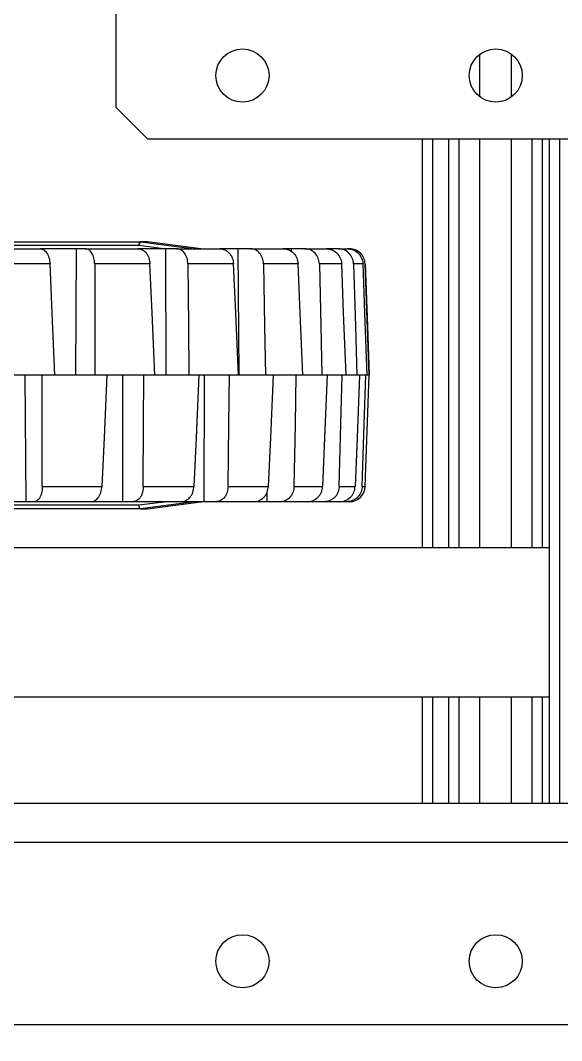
# Model space of a CAD drawing. Header units: inches. Extents: x 0 to 11, y 0 to 8.4.
# Drawn here: x 4.2715 to 4.4495, y 4.5907 to 4.9266 of the extents above; entities that cross this region are included whole.
import ezdxf

# ---------------------------------------------------------------- set-up
doc = ezdxf.new("R2010")
doc.units = ezdxf.units.IN
doc.header["$MEASUREMENT"] = 0
doc.layers.add('OBJ', color=50, linetype='Continuous')

msp = doc.modelspace()

# ---------------------------------------------------------------- linework, layer by layer
at = {"color": 7, "linetype": 'Continuous', "lineweight": 25}
for p, q in [((4.302846441947732, 4.947644194756498), (4.302846441947737, 4.898060861423166)), ((4.422638108614485, 4.901446470993712), (4.422638108614485, 4.915508585186072)), ((4.433054775281152, 4.901446470993835), (4.433054775281152, 4.915508585185949)), ((4.302846441947737, 4.898060861423166), (4.313263108614404, 4.8876441947565)), ((4.313263108614404, 4.8876441947565), (5.305346441947762, 4.887644194756626)), ((4.403790180731584, 4.753104660635917), (4.403790180731584, 4.887644194756511)), ((4.407200079368977, 4.753104660635917), (4.407200079368977, 4.887644194756511)), ((4.412408412702311, 4.753104660635917), (4.41240841270231, 4.887644194756512)), ((4.415818311339702, 4.753104660635917), (4.415818311339701, 4.887644194756513)), ((4.422638108614486, 4.753104660635917), (4.422638108614485, 4.887644194756513)), ((4.433054775281153, 4.753104660635917), (4.433054775281152, 4.887644194756515)), ((4.439874572555937, 4.753104660635917), (4.439874572555937, 4.887644194756516)), ((4.443284471193328, 4.753104660635917), (4.443284471193328, 4.887644194756516)), ((4.445456847398254, 4.887644194756517), (4.445456847398254, 4.668894194756672)), ((4.448866746035646, 4.887644194756517), (4.448866746035646, 4.668894194756672)), ((4.310457349204141, 4.852520021014126), (4.218311478800026, 4.852520021014126)), ((4.219540869818832, 4.853748361423319), (4.310926931137513, 4.853748361423318)), ((4.25804670975015, 4.851456694756651), (4.277913926847046, 4.851456694756651)), ((4.289837413622701, 4.851456694756651), (4.277913926847046, 4.851456694756651)), ((4.289837413622701, 4.851456694756651), (4.289644334585164, 4.809790028089985)), ((4.292805061923075, 4.851456694756651), (4.289837413622701, 4.851456694756651)), ((4.292805061923075, 4.851456694756651), (4.310146141205103, 4.851456694756651)), ((4.319217795874392, 4.851456694756652), (4.310146141205103, 4.851456694756652)), ((4.318648329922903, 4.851456694756651), (4.310457349204141, 4.852520021014126)), ((4.310926931137513, 4.853748361423318), (4.31314623524436, 4.853748361423318)), ((4.31106506447804, 4.853739427569976), (4.328649338663492, 4.851456694756652)), ((4.313284368584887, 4.853739427569976), (4.31106506447804, 4.853739427569976)), ((4.330868642770339, 4.851456694756652), (4.313284368584887, 4.853739427569976)), ((4.313284368584887, 4.853739427569976), (4.31330715586274, 4.853737959969051)), ((4.330880124871824, 4.851456694756651), (4.31330715586274, 4.85373795996905)), ((4.319217795874392, 4.851456694756652), (4.319293486837336, 4.809790028089985)), ((4.322804434017606, 4.851456694756652), (4.319217795874392, 4.851456694756652)), ((4.322804434017606, 4.851456694756652), (4.33709247556579, 4.851456694756652)), ((4.343036660492066, 4.851456694756652), (4.33709247556579, 4.851456694756652)), ((4.343036660492066, 4.851456694756652), (4.343378821623882, 4.809790028089985)), ((4.347133310293062, 4.851456694756652), (4.343036660492066, 4.851456694756652)), ((4.347133310293062, 4.851456694756652), (4.357934179195061, 4.851456694756652)), ((4.360570283327239, 4.851456694756652), (4.357934179195061, 4.851456694756652)), ((4.360570283327239, 4.851456694756652), (4.360584091925948, 4.850494934966308)), ((4.365052470154821, 4.851456694756652), (4.360570283327239, 4.851456694756652)), ((4.365052470154821, 4.851456694756652), (4.37203798747455, 4.851456694756652)), ((4.376017448998016, 4.851456694756653), (4.372037987474549, 4.851456694756653)), ((4.376017448998016, 4.851456694756653), (4.378975363326556, 4.851456694756653)), ((4.379695081489041, 4.851456694756653), (4.378975363326555, 4.851456694756653)), ((4.281214415186785, 4.846430129635309), (4.260362941877569, 4.846430129635309)), ((4.314097760804354, 4.846430129635309), (4.295897574535755, 4.846430129635309)), ((4.341575158462646, 4.846430129635309), (4.326579262684697, 4.846430129635309)), ((4.362811721338048, 4.846430129635309), (4.35147575875567, 4.846430129635309)), ((4.377162187213807, 4.846430129635309), (4.369830595313796, 4.846430129635309)), ((4.384190524445978, 4.846430129635309), (4.381086069938249, 4.846430129635309)), ((4.386179775281149, 4.809790028089986), (4.38490027474093, 4.846430129635309)), ((4.278578263438435, 4.80979002809002), (4.264570664381008, 4.809790028089985)), ((4.273334733728711, 4.768123361423318), (4.273008963340682, 4.809790028089985)), ((4.282778128465419, 4.809790028089985), (4.278578263438435, 4.80979002809002)), ((4.295945291985342, 4.80979002808995), (4.282778128465419, 4.809790028089985)), ((4.29986989056358, 4.809790028089985), (4.295945291985342, 4.80979002808995)), ((4.312096408481064, 4.809790028089985), (4.29986989056358, 4.809790028089985)), ((4.305170666107882, 4.768123361423318), (4.305111747868899, 4.809790028089985)), ((4.31571587204566, 4.809790028089985), (4.312096408481064, 4.809790028089985)), ((4.326908693176775, 4.809790028089985), (4.31571587204566, 4.809790028089985)), ((4.330195475424492, 4.809790028089985), (4.326908693176775, 4.809790028089985)), ((4.340269415642023, 4.809790028089985), (4.330195475424492, 4.809790028089985)), ((4.3318718957828, 4.768123361423318), (4.33208161989374, 4.809790028089985)), ((4.343198502175358, 4.809790028089985), (4.340269415642023, 4.809790028089985)), ((4.352076892711438, 4.809790028089985), (4.343198502175358, 4.809790028089985)), ((4.354625991413229, 4.809790028089985), (4.352076892711438, 4.809790028089985)), ((4.36224126235496, 4.80979002809002), (4.354625991413229, 4.809790028089985)), ((4.364390973044908, 4.809790028089985), (4.36224126235496, 4.80979002809002)), ((4.370685167582196, 4.80979002808995), (4.364390973044908, 4.809790028089985)), ((4.372419129663911, 4.809790028089985), (4.370685167582196, 4.80979002808995)), ((4.377344345175789, 4.809790028089985), (4.372419129663911, 4.809790028089985)), ((4.378649362150844, 4.809790028089985), (4.377344345175789, 4.809790028089985)), ((4.382168114773339, 4.809790028089985), (4.378649362150844, 4.809790028089985)), ((4.383034254674556, 4.809790028089985), (4.382168114773339, 4.809790028089985)), ((4.385119764575532, 4.809790028090032), (4.383034254674556, 4.809790028089985)), ((4.38490027474093, 4.773149926544661), (4.386179775281149, 4.809790028089986)), ((4.385540435555274, 4.809790028089985), (4.385119764575532, 4.809790028090032)), ((4.386176830745119, 4.809790028089986), (4.385540435555274, 4.809790028089985)), ((4.386179775281149, 4.809790028089986), (4.386176830745119, 4.809790028089986)), ((4.278672485990632, 4.773149926544661), (4.298272901277232, 4.773149926544661)), ((4.311907114188298, 4.773149926544661), (4.328568557031819, 4.773149926544661)), ((4.339802356115593, 4.773149926544661), (4.353018577006332, 4.773149926544661)), ((4.352627119401267, 4.768123361423318), (4.35266469211408, 4.771440203097721)), ((4.361510628962232, 4.773149926544661), (4.370880059716154, 4.773149926544661)), ((4.376372337842684, 4.773149926544661), (4.381610293047492, 4.773149926544661)), ((4.383935917253006, 4.773149926544661), (4.38490027474093, 4.773149926544661)), ((4.273334733728711, 4.768123361423318), (4.260116174848593, 4.768123361423318)), ((4.275957783357472, 4.768123361423318), (4.273334733728711, 4.768123361423318)), ((4.294632996370651, 4.768123361423318), (4.275957783357472, 4.768123361423318)), ((4.305170666107882, 4.768123361423318), (4.294632996370651, 4.768123361423318)), ((4.30846032748439, 4.768123361423318), (4.305170666107882, 4.768123361423318)), ((4.324335296951102, 4.768123361423318), (4.30846032748439, 4.768123361423318)), ((4.310457349204141, 4.767060035165845), (4.318648329922893, 4.768123361423318)), ((4.328649338663491, 4.768123361423318), (4.310996245505535, 4.765831694756653)), ((4.313215549612383, 4.765831694756653), (4.330868642770339, 4.768123361423318)), ((4.313227031713862, 4.765831694756653), (4.330880124871816, 4.768123361423318)), ((4.3318718957828, 4.768123361423318), (4.324335296951102, 4.768123361423318)), ((4.335728214210778, 4.768123361423318), (4.3318718957828, 4.768123361423318)), ((4.3483205872169, 4.768123361423318), (4.335728214210778, 4.768123361423318)), ((4.352627119401267, 4.768123361423318), (4.348320587216901, 4.768123361423318)), ((4.356932922596672, 4.768123361423318), (4.352627119401267, 4.768123361423318)), ((4.365860086260461, 4.768123361423318), (4.356932922596672, 4.768123361423318)), ((4.366805699996284, 4.768123361423318), (4.365860086260462, 4.768123361423318)), ((4.371430158307866, 4.768123361423318), (4.366805699996284, 4.768123361423318)), ((4.376420865278761, 4.768123361423319), (4.371430158307866, 4.768123361423318)), ((4.37877943017323, 4.768123361423319), (4.376420865278761, 4.768123361423319)), ((4.379695114183539, 4.768123361423319), (4.37877943017323, 4.768123361423319)), ((4.218311478800026, 4.767060035165845), (4.310457349204141, 4.767060035165845)), ((4.310996304396911, 4.765831694756653), (4.219540869818832, 4.765831694756653)), ((4.310996245505535, 4.765831694756653), (4.310996304396911, 4.765831694756653)), ((4.310996304396911, 4.765831694756653), (4.313215490721007, 4.765831694756653)), ((4.313215490721007, 4.765831694756653), (4.313215549612383, 4.765831694756653)), ((4.134734966117213, 4.753104660635917), (4.445456847398254, 4.753104660635917)), ((4.134734966117213, 4.70389206221072), (4.445456847398254, 4.703892062210721)), ((4.403790180731585, 4.668894194756672), (4.403790180731585, 4.70389206221072)), ((4.407200079368977, 4.668894194756672), (4.407200079368977, 4.70389206221072)), ((4.412408412702311, 4.668894194756672), (4.412408412702311, 4.70389206221072)), ((4.415818311339702, 4.668894194756672), (4.415818311339702, 4.70389206221072)), ((4.422638108614486, 4.668894194756672), (4.422638108614486, 4.70389206221072)), ((4.433054775281153, 4.668894194756672), (4.433054775281153, 4.70389206221072)), ((4.439874572555937, 4.668894194756672), (4.439874572555937, 4.70389206221072)), ((4.443284471193329, 4.668894194756672), (4.443284471193329, 4.70389206221072)), ((2.967013108614367, 4.668894194756669), (5.305346441947762, 4.668894194756674)), ((2.967013108614369, 4.655977528090003), (5.305346441947762, 4.655977528090007)), ((2.967013108614378, 4.595977528090002), (5.305346441947762, 4.595977528090007))]:
    msp.add_line(p, q, dxfattribs=at)
at = {"color": 7, "linetype": 'Continuous', "lineweight": 25, "flags": 128}
for points in [[(4.282778128465419, 4.809790028089985), (4.281902754673251, 4.830308502848595), (4.281214415186785, 4.846430129635309)], [(4.295897574535755, 4.846430129635309), (4.295924602500591, 4.825911690515516), (4.295945291985342, 4.80979002808995)], [(4.31571587204566, 4.809790028089985), (4.314810099278077, 4.830308502848595), (4.314097760804354, 4.846430129635309)], [(4.326579262684697, 4.846430129635309), (4.326764113687227, 4.825911690515555), (4.326908693176775, 4.809790028089985)], [(4.343198502175358, 4.809790028089985), (4.342289851879562, 4.830308502848595), (4.341575158462646, 4.846430129635309)], [(4.35147575875567, 4.846430129635309), (4.351812816191723, 4.825911690515598), (4.352076892711438, 4.809790028089985)], [(4.364390973044908, 4.809790028089985), (4.363507054100335, 4.830308502848594), (4.362811721338048, 4.846430129635309)], [(4.369830595313796, 4.846430129635309), (4.370309617863734, 4.825911690515631), (4.370685167582196, 4.80979002808995)], [(4.378649362150844, 4.809790028089985), (4.377817031987341, 4.830308502848595), (4.377162187213807, 4.846430129635309)], [(4.381086069938249, 4.846430129635309), (4.381692502744291, 4.825911690515603), (4.382168114773339, 4.809790028089985)], [(4.385540435555274, 4.809790028089985), (4.384784984103681, 4.830308502848595), (4.384190524445978, 4.846430129635309)], [(4.384900190728111, 4.846430129635309), (4.385615607636314, 4.825911690515579), (4.386176830745119, 4.809790028089986)], [(4.278672485990632, 4.773149926544661), (4.278619992064119, 4.793668365529974), (4.278578263438435, 4.80979002809002)], [(4.29986989056358, 4.809790028089985), (4.298975915447032, 4.789271553467729), (4.298272901277232, 4.773149926544661)], [(4.311907114188298, 4.773149926544661), (4.312013458340272, 4.793668365529954), (4.312096408481064, 4.809790028089985)], [(4.330195475424492, 4.809790028089985), (4.329284798501274, 4.789271553467718), (4.328568557031819, 4.773149926544661)], [(4.339802356115593, 4.773149926544661), (4.34006430713281, 4.793668365529954), (4.340269415642023, 4.809790028089985)], [(4.354625991413229, 4.809790028089985), (4.353726283140829, 4.789271553467682), (4.353018577006332, 4.773149926544661)], [(4.361510628962232, 4.773149926544661), (4.361920227595587, 4.793668365529975), (4.36224126235496, 4.80979002809002)], [(4.372419129663911, 4.809790028089985), (4.371557727222913, 4.789271553467678), (4.370880059716154, 4.773149926544661)], [(4.376372337842684, 4.773149926544661), (4.37691713864497, 4.793668365529955), (4.377344345175789, 4.809790028089985)], [(4.383034254674556, 4.809790028089985), (4.38223733134224, 4.789271553467732), (4.381610293047492, 4.773149926544661)], [(4.383935917253006, 4.773149926544661), (4.384599366727528, 4.793668365529982), (4.385119764575532, 4.809790028090032)]]:
    msp.add_lwpolyline(points, dxfattribs=at)
at = {"color": 7, "linetype": 'Continuous', "lineweight": 25}
for centre, radius in [((4.344513108614402, 4.908477528089836), 0.008749999999999147), ((4.427846441947736, 4.908477528089892), 0.008750000000000036), ((4.344513108614486, 4.616810861423339), 0.008750000000000036), ((4.42784644194782, 4.616810861423339), 0.008750000000000036)]:
    msp.add_circle(centre, radius, dxfattribs=at)
for centre, radius, start, end in [((4.311624652250766, 4.852777701419873), 0.001195406037364692, 125.7089968496433, 192.4483185638098), ((4.311780422820077, 4.852621777934979), 0.001326980883107134, 122.6215187727952, 184.3979316245024), ((4.310926898596134, 4.852675497180722), 0.0010728642430899, 82.60077054627438, 89.9982621438736), ((4.31314623524436, 4.852498361423319), 0.001250000000000458, 82.60341471538887, 90), ((4.313146202702982, 4.852675497180741), 0.001072864243071198, 82.60077054624017, 89.99826214396843), ((4.379695114183539, 4.773331694756652), 0.005208333333333688, 270.0000000000008, 358.0000000000103)]:
    msp.add_arc(centre, radius, start, end, dxfattribs=at)
for points, knots in [([(4.277913926847046, 4.851456694756651), (4.278324786402454, 4.851381959887497), (4.27914628224952, 4.851232530760599), (4.280210897257008, 4.85008059828109), (4.280990809392527, 4.848426226901955), (4.281139790804411, 4.847096290931241), (4.281214415186785, 4.846430129635309)], [0, 0, 0, 0, 0.2499136709341089, 0.499691537156682, 0.7493968572079406, 0.9999999999999999, 0.9999999999999999, 0.9999999999999999, 0.9999999999999999]), ([(4.295897574535755, 4.846430129635309), (4.295850769584792, 4.847094435254546), (4.295757185007804, 4.84842268705459), (4.295047459438645, 4.850076757660313), (4.294030316021245, 4.851231518001711), (4.293213968506612, 4.851381546052647), (4.292805061923075, 4.851456694756651)], [0, 0, 0, 0, 0.2499123639394905, 0.4996895068213454, 0.7493956301627307, 1, 1, 1, 1]), ([(4.310146141205103, 4.851456694756651), (4.310642143226882, 4.851381959887497), (4.31163387773972, 4.851232530760599), (4.312912005441847, 4.85008059828109), (4.313842320565112, 4.848426226901956), (4.314012512252768, 4.847096290931241), (4.314097760804354, 4.846430129635309)], [0, 0, 0, 0, 0.2499136709341215, 0.4996915371567146, 0.7493968572079568, 1, 1, 1, 1]), ([(4.326579262684697, 4.846430129635309), (4.326517768027822, 4.847094435254546), (4.326394811987226, 4.84842268705459), (4.325524784128429, 4.850076757660313), (4.324286920830192, 4.851231518001711), (4.323299187406782, 4.851381546052647), (4.322804434017606, 4.851456694756652)], [0, 0, 0, 0, 0.2499123639394813, 0.4996895068213619, 0.7493956301627308, 0.9999999999999999, 0.9999999999999999, 0.9999999999999999, 0.9999999999999999]), ([(4.33709247556579, 4.851456694756652), (4.337658549283496, 4.851381959887497), (4.338790389110775, 4.851232530760599), (4.340243194244077, 4.85008059828109), (4.34129564520083, 4.848426226901956), (4.341481875975949, 4.847096290931241), (4.341575158462646, 4.846430129635309)], [0, 0, 0, 0, 0.2499136709341032, 0.4996915371566929, 0.7493968572079486, 1, 1, 1, 1]), ([(4.35147575875567, 4.846430129635309), (4.351401442876916, 4.847094435254546), (4.351252851329788, 4.84842268705459), (4.350248956537584, 4.850076757660313), (4.348827985208441, 4.851231518001712), (4.347698877656507, 4.851381546052647), (4.347133310293062, 4.851456694756652)], [0, 0, 0, 0, 0.2499123639394873, 0.4996895068213552, 0.7493956301627112, 1, 1, 1, 1]), ([(4.357934179195061, 4.851456694756652), (4.358553124745229, 4.851381959887497), (4.359790679506534, 4.851232530760599), (4.36137401932219, 4.85008059828109), (4.362516627922677, 4.848426226901956), (4.362713239257395, 4.847096290931241), (4.362811721338048, 4.846430129635309)], [0, 0, 0, 0, 0.2499136709340269, 0.4996915371566369, 0.7493968572079109, 1, 1, 1, 1]), ([(4.369830595313796, 4.846430129635309), (4.36974571626353, 4.847094435254547), (4.369576004088838, 4.84842268705459), (4.368468745198496, 4.850076757660313), (4.366907841333235, 4.851231518001711), (4.365671667014388, 4.851381546052647), (4.365052470154821, 4.851456694756652)], [0, 0, 0, 0, 0.2499123639394972, 0.4996895068213518, 0.7493956301627507, 1, 1, 1, 1]), ([(4.37203798747455, 4.851456694756652), (4.372690998509841, 4.851381959887497), (4.373996665729984, 4.851232530760599), (4.375662431248902, 4.85008059828109), (4.376860479908985, 4.848426226901956), (4.377061497867386, 4.847096290931241), (4.377162187213807, 4.846430129635309)], [0, 0, 0, 0, 0.2499136709341113, 0.4996915371566554, 0.749396857207927, 1, 1, 1, 1]), ([(4.381086069938249, 4.846430129635309), (4.380993206723465, 4.847094435254547), (4.380807530539759, 4.848422687054591), (4.37963055105236, 4.850076757660313), (4.377977141925072, 4.851231518001712), (4.376671461370453, 4.851381546052647), (4.376017448998016, 4.851456694756653)], [0, 0, 0, 0, 0.2499123639394935, 0.4996895068213598, 0.749395630162714, 1, 1, 1, 1]), ([(4.378975363326556, 4.851456694756653), (4.3796425984371, 4.851381959887497), (4.380976706078298, 4.851232530760599), (4.382674283858105, 4.850080598281091), (4.38389137047549, 4.848426226901956), (4.384090687228627, 4.847096290931241), (4.384190524445978, 4.846430129635309)], [0, 0, 0, 0, 0.2499136709340864, 0.4996915371566712, 0.7493968572079377, 1, 1, 1, 1]), ([(4.384900190728111, 4.846430129635309), (4.384802164950598, 4.847094435254547), (4.384606166434762, 4.84842268705459), (4.383395228276452, 4.850076757660314), (4.381699551886804, 4.851231518001712), (4.38036403753936, 4.851381546052647), (4.379695081489041, 4.851456694756653)], [0, 0, 0, 0, 0.2499123639394876, 0.4996895068213129, 0.7493956301626781, 0.9999999999999999, 0.9999999999999999, 0.9999999999999999, 0.9999999999999999]), ([(4.278672485990632, 4.773149926544661), (4.278642169460447, 4.772549502745286), (4.278594196740046, 4.771599395233816), (4.278272078674265, 4.770414251186796), (4.277811944008737, 4.769340641176017), (4.277036396518802, 4.768346385932745), (4.27631730010271, 4.768197698589424), (4.275957783357472, 4.768123361423318)], [0, 0, 0, 0, 0.2258044879292537, 0.3573118526093897, 0.5009271414618939, 0.7504854067916789, 1, 1, 1, 1]), ([(4.294632996370651, 4.768123361423318), (4.295087948783013, 4.76819786017028), (4.295997547916465, 4.768346807607061), (4.297006751004623, 4.769332941916282), (4.297626658848183, 4.770384399357889), (4.298093506042092, 4.771561015079665), (4.298202615326702, 4.772527400798434), (4.298272901277232, 4.773149926544661)], [0, 0, 0, 0, 0.2498545218869667, 0.4995411617173777, 0.636671854037211, 0.7659515028030977, 1, 1, 1, 1]), ([(4.311907114188298, 4.773149926544661), (4.31186396789699, 4.772549502744962), (4.311795693429033, 4.771599395233246), (4.311381887402663, 4.770414251186337), (4.310795965825531, 4.769340641175879), (4.309814910421033, 4.768346385932744), (4.308911828788099, 4.768197698589423), (4.30846032748439, 4.768123361423318)], [0, 0, 0, 0, 0.2258044880503548, 0.3573118527001216, 0.5009271414613169, 0.7504854067914012, 1, 1, 1, 1]), ([(4.324335296951102, 4.768123361423318), (4.324868108794289, 4.76819786017028), (4.32593337447414, 4.768346807607061), (4.327109938666763, 4.769332941916124), (4.327829328046167, 4.770384399357362), (4.328368887156876, 4.771561015079009), (4.328490327602012, 4.772527400798061), (4.328568557031819, 4.773149926544661)], [0, 0, 0, 0, 0.2498545218873457, 0.4995411617181134, 0.6366718539328624, 0.7659515026638285, 1, 1, 1, 1]), ([(4.339802356115593, 4.773149926544661), (4.339747691040169, 4.772549502737652), (4.339661189308418, 4.771599395220412), (4.339168268604714, 4.770414251175981), (4.338474363049214, 4.769340641172784), (4.337317608605619, 4.768346385932716), (4.336257981434301, 4.768197698589415), (4.335728214210778, 4.768123361423318)], [0, 0, 0, 0, 0.2258044907775765, 0.3573118547434351, 0.5009271414487756, 0.7504854067851124, 1, 1, 1, 1]), ([(4.3483205872169, 4.768123361423318), (4.348915069272668, 4.76819786017028), (4.350103633940284, 4.768346807607062), (4.351411809930223, 4.769332941916336), (4.352208822563488, 4.770384399358068), (4.352804699360048, 4.771561015079889), (4.352934781059056, 4.772527400798562), (4.353018577006332, 4.773149926544661)], [0, 0, 0, 0, 0.2498545218868259, 0.499541161717112, 0.6366718540727184, 0.765951502850502, 1, 1, 1, 1]), ([(4.361510628962232, 4.773149926544661), (4.36144610607583, 4.772549502744988), (4.361344005394479, 4.771599395233293), (4.36078694716664, 4.770414251186375), (4.360006141596633, 4.769340641175892), (4.358708835505372, 4.768346385932745), (4.357524859031024, 4.768197698589424), (4.356932922596672, 4.768123361423318)], [0, 0, 0, 0, 0.2258044880404695, 0.3573118526927103, 0.5009271414613848, 0.7504854067914372, 1, 1, 1, 1]), ([(4.365860086260462, 4.768123361423318), (4.366498175492372, 4.76819786017028), (4.36777392521177, 4.768346807607062), (4.369173964733267, 4.769332941916335), (4.370024383794676, 4.770384399358065), (4.370658472862382, 4.771561015079884), (4.370793243348767, 4.772527400798559), (4.370880059716154, 4.773149926544661)], [0, 0, 0, 0, 0.2498545218868352, 0.4995411617171298, 0.6366718540719626, 0.765951502849483, 1, 1, 1, 1]), ([(4.376372337842684, 4.773149926544661), (4.376299917639306, 4.772549502745039), (4.376185320284456, 4.771599395233383), (4.375581050461296, 4.770414251186447), (4.374737069261599, 4.769340641175913), (4.373338629515311, 4.768346385932745), (4.372066278264011, 4.768197698589424), (4.371430158307867, 4.768123361423318)], [0, 0, 0, 0, 0.2258044880215581, 0.357311852678549, 0.5009271414614526, 0.7504854067914619, 1, 1, 1, 1]), ([(4.37642086527876, 4.768123361423319), (4.37708317366839, 4.76819786017028), (4.378407345429908, 4.768346807607061), (4.379856708990401, 4.769332941916232), (4.380734694927004, 4.770384399357719), (4.38138772979054, 4.771561015079454), (4.38152309413133, 4.772527400798314), (4.381610293047492, 4.773149926544661)], [0, 0, 0, 0, 0.2498545218870923, 0.4995411617176272, 0.6366718540035914, 0.7659515027582184, 1, 1, 1, 1]), ([(4.383935917253006, 4.773149926544661), (4.383857800182215, 4.772549502737605), (4.383734188134667, 4.771599395220329), (4.383101067144536, 4.770414251175914), (4.382219554260063, 4.769340641172765), (4.3807624717475, 4.768346385932716), (4.379440405468188, 4.768197698589415), (4.378779430173231, 4.768123361423319)], [0, 0, 0, 0, 0.2258044907952833, 0.3573118547566989, 0.5009271414486898, 0.7504854067850611, 1, 1, 1, 1]), ([(4.310996245505535, 4.765831694756653), (4.310929005771933, 4.765853303023656), (4.310789161359343, 4.765898243644986), (4.310613922007806, 4.766229332471262), (4.31049837623729, 4.766641895010345), (4.310470675062116, 4.766924220414002), (4.310457349204141, 4.767060035165845)], [0, 0, 0, 0, 0.2702622342593424, 0.5620882381667454, 0.7893392642246734, 1, 1, 1, 1])]:
    msp.add_open_spline(points, degree=3, knots=knots, dxfattribs=at)
at = {"layer": 'OBJ'}
msp.add_circle((4.136179561686824, 5.720977528090078), 1.354166666666667, dxfattribs=at)

doc.saveas('drawing.dxf')
